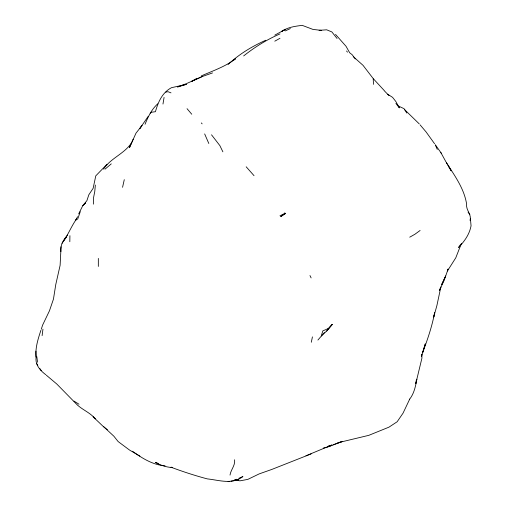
<?xml version="1.0" encoding="UTF-8"?>
<svg xmlns="http://www.w3.org/2000/svg" width="507" height="507" viewBox="0 0 507 507"><rect width="100%" height="100%" fill="white"/><g stroke="black" fill="none" stroke-linecap="round" stroke-linejoin="round"><path stroke-width="0.76" d="M69.82 241.731L69.915 235.679M93.364 204.163L93.465 198.117L94.79 191.354L95.348 185.042M98.333 266.435L98.333 258.412M60.897 251.599C60.029 245.211 63.495 239.583 67.64 235.083M421.716 354.19L421.577 356.256L425.297 343.898L422.648 352.58C427.54 339.601 432.059 326.381 434.626 312.768L433.726 317.027L436.92 305.448L440.868 286.911L439.468 290.378L443.879 280.941L445.659 275.973L441.591 284.776L445.507 276.518L448.106 269.027L447.402 270.992L455.768 257.841L461.452 243.347M61.068 246.782L60.118 265.313L55.764 284.585L53.457 299.117L49.42 310.892L42.67 324.968L41.244 329.29M45.763 374.698C40.148 370.503 34.996 364.71 36.117 357.143L36.054 357.093C35.141 347.884 38.063 338.987 40.871 330.355M234.633 459.773C235.349 465.616 230.805 469.615 230.013 475.084M42.113 335.634L42.956 329.157M416.253 380.446L415.803 383.565L421.919 358.157L421.887 354.387M162.975 104.043L164.072 97.42M470.046 220.406C471.878 214.455 465.743 210.164 466.636 204.188C464.178 188.439 454.589 175.631 446.312 162.487L451.243 170.859L448.809 166.746M124.278 179.668L122.561 187.305M311.323 342.244L312.42 336.882M416.874 379.217C415.556 386.182 414.194 393.312 409.732 399.06M77.577 219.449L80.239 211.742M133.183 139.222L129.475 147.626L135.996 133.151L142.023 125.495L139.85 128.518L148.266 116.261M145.046 124.272C148.107 116.756 151.612 109.297 157.797 103.789M409.726 399.072L403.033 413.173L397.152 421.761L388.964 427.16L368.779 435.342L339.443 442.377L342.257 441.534L327.11 447.244L323.244 448.087M78.674 213.916L82.768 205.677L85.436 202.984M77.571 216.704L75.657 220.38L76.677 218.758C71.1 226.528 67.849 235.673 62.006 243.265M103.523 169.123C110.678 158.076 124.449 153.83 131.681 142.644M460.318 244.894L458.569 247.473C464.463 241.313 469.488 234.38 471.054 225.818L470.414 218.352M63.451 241.085L66.537 236.877M82.768 205.677L86.887 200.683L88.826 194.796L93.142 188.312L95.779 175.847L106.971 164.331M317.914 340.058L324.309 332.617M326.685 331.014L332.275 324.379L326.685 331.014L321.242 335.983L322.813 330.9L328.764 328.34M327.535 329.284L331.876 324.848M83.642 204.796L85.506 202.914M177.646 86.97L186.43 84.358L171.448 87.698C162.132 92.654 158.146 102.141 155.421 111.717L151.612 112.199L150.23 113.131M228.08 64.522C239.076 54.167 251.998 46.403 265.738 40.256M104.993 169.186L111.274 163.862M243.652 55.941C254.748 47.062 266.942 39.546 279.978 33.918M420.107 230.47L414.916 234.253L409.726 237.187M233.271 60.32L235.552 58.787C225.298 66.677 212.997 70.746 201.317 75.911M285.168 213.751L280.682 216.685L285.162 213.289L284.598 212.953L285.168 213.751L285.162 213.289L279.978 215.748M196.938 78.274L191.747 81.31L202.135 76.576L212.515 72.919M274.788 41.181L279.978 38.298M274.794 35.135L285.168 29.526L281.626 31.453C287.697 27.22 295.055 26.25 302.197 25.35L312.984 29.425L321.223 30.344L319.118 30.414M36.054 357.093L35.946 351.174M305.93 455.812L331.876 444.994L327.433 446.578L331.882 445.368L327.3 446.648M285.168 30.927L290.359 28.576M202.135 76.576L186.557 83.579L177.665 86.925M237.175 479.73L238.734 479.799L233.271 480.718L236.712 479.223M238.778 478.329L242.916 476.536C232.326 484.958 219.239 480.129 207.319 478.893C195.043 475.629 182.875 471.656 170.992 467.207L172.437 467.403M333.207 444.772L339.481 442.396L337.073 443.302M311.121 453.911L271.999 469.362L259.134 473.918L247.841 479.381L239.982 480.839L235.33 480.066M233.271 480.718L237.523 479.419L234.614 480.104M165.802 92.128L168.007 91.704L170.992 92.863M228.08 481.65L229.563 481.384M231.046 481.118L232.529 480.851M319.271 30.312L326.692 29.812L331.876 31.941L337.066 38.5M172.139 467.505C166.252 467.258 160.567 465.242 155.421 462.441L158.387 463.442M165.079 465.832C152.854 464.944 142.182 458.29 132.498 451.249M387.627 94.201L392.57 97.338L395.802 101.463L398.331 106.001L404.06 108.682L406.836 113.067M139.85 456.097L129.469 450.007L118.137 441.559L113.904 436.248L103.523 426.571M74.022 401.107L79.003 404.225M46.295 375.167L56.816 384.046L77.197 404.833M107.414 429.771L103.06 426.298L93.142 416.855L95.265 418.807C90.36 412.844 83.116 410.15 77.489 405.099M353.214 56.562L363.018 65.321L372.879 78.141M404.535 109.563L419.245 123.885M384.217 90.683L388.964 95.608M384.008 90.297L373.393 78.788M254.032 175.675L246.18 166.797M201.336 122.928L202.135 123.854M187.045 108.688L191.754 114.221M211.514 134.799L219.861 145.61L222.89 151.827M420.107 124.868L426.076 131.928L434.562 143.722M335.514 34.394L346.04 46.302L349.678 52.766L352.188 54.737L355.306 58.926M395.897 103.422L399.345 107.89L398.331 106.001M468.062 212.129L469.888 214.505M435.678 145.268L440.862 152.588L446.059 162.063M346.585 50.979L347.447 52.202M36.504 363.361L37.797 365.344M39.952 368.646L41.244 370.623M440.862 152.588L441.204 153.158M309.967 275.542L311.121 277.912M204.657 133.918L208.814 143.5M435.228 144.622L437.262 149.438M36.821 356.668L37.543 362.245M373.19 78.56L373.507 84.371"/></g></svg>
